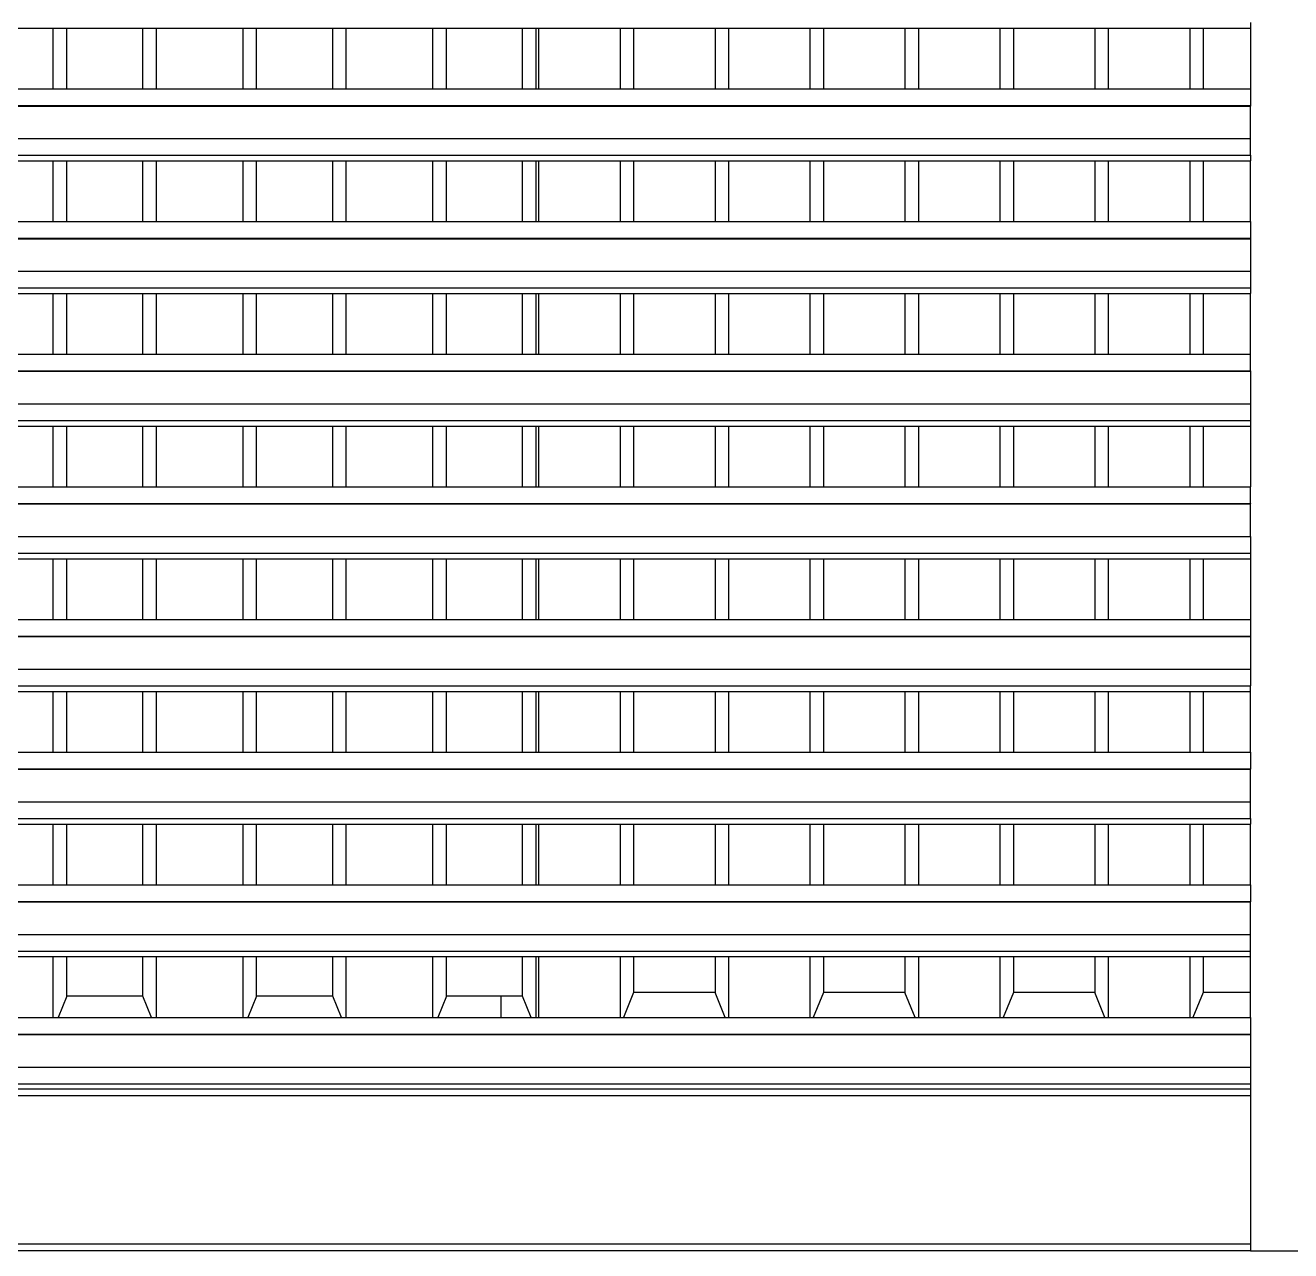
# Model space of a CAD drawing. Extents: x -92 to 92, y -11 to 21.
# Drawn here: x -60.341 to -58.459, y 14.388 to 16.211 of the extents above; entities that cross this region are included whole.
import ezdxf

# ---------------------------------------------------------------- set-up
doc = ezdxf.new("R2010")
doc.units = 0
doc.layers.get('0').update_dxf_attribs({"linetype": 'CONTINUOUS'})

msp = doc.modelspace()

# ---------------------------------------------------------------- linework, layer by layer
for p, q in [((-60.4284, 16.2066), (-60.2995, 16.2066)), ((-60.2995, 16.1162), (-60.2995, 16.2066)), ((-60.2995, 16.2066), (-60.2794, 16.2066)), ((-60.2794, 16.1162), (-60.2794, 16.2066)), ((-60.2794, 16.2066), (-60.1661, 16.2066)), ((-60.1661, 16.1162), (-60.1661, 16.2066)), ((-60.1661, 16.2066), (-60.146, 16.2066)), ((-60.146, 16.1162), (-60.146, 16.2066)), ((-60.146, 16.2066), (-60.0171, 16.2066)), ((-60.0171, 16.1162), (-60.0171, 16.2066)), ((-60.0171, 16.2066), (-59.9969, 16.2066)), ((-59.9969, 16.1162), (-59.9969, 16.2066)), ((-59.9969, 16.2066), (-59.8837, 16.2066)), ((-59.8837, 16.1162), (-59.8837, 16.2066)), ((-59.8837, 16.2066), (-59.8635, 16.2066)), ((-59.8635, 16.1162), (-59.8635, 16.2066)), ((-59.8635, 16.2066), (-59.7347, 16.2066)), ((-59.7347, 16.1162), (-59.7347, 16.2066)), ((-59.7347, 16.2066), (-59.7145, 16.2066)), ((-59.7145, 16.1162), (-59.7145, 16.2066)), ((-59.7145, 16.2066), (-59.6013, 16.2066)), ((-59.6013, 16.1162), (-59.6013, 16.2066)), ((-59.6013, 16.2066), (-59.5811, 16.2066)), ((-59.5811, 16.1162), (-59.5811, 16.2066)), ((-59.5811, 16.2066), (-59.5772, 16.2066)), ((-59.5772, 16.1162), (-59.5772, 16.2066)), ((-59.5772, 16.2066), (-59.4562, 16.2066)), ((-59.4562, 16.2066), (-59.4562, 16.1162)), ((-59.4562, 16.2066), (-59.436, 16.2066)), ((-59.436, 16.2066), (-59.436, 16.1162)), ((-59.436, 16.2066), (-59.315, 16.2066)), ((-59.315, 16.2066), (-59.315, 16.1162)), ((-59.315, 16.2066), (-59.2948, 16.2066)), ((-59.2948, 16.2066), (-59.2948, 16.1162)), ((-59.2948, 16.2066), (-59.1738, 16.2066)), ((-59.1738, 16.2066), (-59.1738, 16.1162)), ((-59.1738, 16.2066), (-59.1536, 16.2066)), ((-59.1536, 16.2066), (-59.1536, 16.1162)), ((-59.1536, 16.2066), (-59.0326, 16.2066)), ((-59.0326, 16.2066), (-59.0326, 16.1162)), ((-59.0326, 16.2066), (-59.0124, 16.2066)), ((-59.0124, 16.2066), (-59.0124, 16.1162)), ((-59.0124, 16.2066), (-58.8914, 16.2066)), ((-58.8914, 16.2066), (-58.8914, 16.1162)), ((-58.8914, 16.2066), (-58.8712, 16.2066)), ((-58.8712, 16.2066), (-58.8712, 16.1162)), ((-58.8712, 16.2066), (-58.7502, 16.2066)), ((-58.7502, 16.2066), (-58.7502, 16.1162)), ((-58.7502, 16.2066), (-58.73, 16.2066)), ((-58.73, 16.2066), (-58.73, 16.1162)), ((-58.73, 16.2066), (-58.6089, 16.2066)), ((-58.6089, 16.2066), (-58.6089, 16.1162)), ((-58.6089, 16.2066), (-58.5888, 16.2066)), ((-58.5888, 16.2066), (-58.5888, 16.1162)), ((-58.5888, 16.2066), (-58.5187, 16.2066)), ((-58.5187, 16.2148), (-58.5187, 16.2066)), ((-58.5187, 16.2066), (-58.5187, 16.1162)), ((-60.4284, 16.1162), (-60.2995, 16.1162)), ((-60.2995, 16.1162), (-60.2794, 16.1162)), ((-60.2794, 16.1162), (-60.1661, 16.1162)), ((-60.1661, 16.1162), (-60.146, 16.1162)), ((-60.146, 16.1162), (-60.0171, 16.1162)), ((-60.0171, 16.1162), (-59.9969, 16.1162)), ((-59.9969, 16.1162), (-59.8837, 16.1162)), ((-59.8837, 16.1162), (-59.8635, 16.1162)), ((-59.8635, 16.1162), (-59.7347, 16.1162)), ((-59.7347, 16.1162), (-59.7145, 16.1162)), ((-59.7145, 16.1162), (-59.6013, 16.1162)), ((-59.6013, 16.1162), (-59.5811, 16.1162)), ((-59.5811, 16.1162), (-59.5772, 16.1162)), ((-59.5772, 16.1162), (-59.4562, 16.1162)), ((-59.4562, 16.1162), (-59.436, 16.1162)), ((-59.436, 16.1162), (-59.315, 16.1162)), ((-59.315, 16.1162), (-59.2948, 16.1162)), ((-59.2948, 16.1162), (-59.1738, 16.1162)), ((-59.1738, 16.1162), (-59.1536, 16.1162)), ((-59.1536, 16.1162), (-59.0326, 16.1162)), ((-59.0326, 16.1162), (-59.0124, 16.1162)), ((-59.0124, 16.1162), (-58.8914, 16.1162)), ((-58.8914, 16.1162), (-58.8712, 16.1162)), ((-58.8712, 16.1162), (-58.7502, 16.1162)), ((-58.7502, 16.1162), (-58.73, 16.1162)), ((-58.73, 16.1162), (-58.6089, 16.1162)), ((-58.6089, 16.1162), (-58.5888, 16.1162)), ((-58.5888, 16.1162), (-58.5187, 16.1162)), ((-58.5187, 16.1162), (-58.5187, 16.0915)), ((-62.0587, 16.0915), (-58.5187, 16.0915)), ((-62.0587, 16.0907), (-58.5187, 16.0907)), ((-58.5187, 16.0915), (-58.5187, 16.0907)), ((-58.5187, 16.0422), (-58.5187, 16.0907)), ((-62.0587, 16.0422), (-58.5187, 16.0422)), ((-58.5187, 16.0176), (-58.5187, 16.0422)), ((-62.0587, 16.0176), (-58.5187, 16.0176)), ((-60.4284, 16.0093), (-60.2995, 16.0093)), ((-60.2995, 15.9189), (-60.2995, 16.0093)), ((-60.2995, 16.0093), (-60.2794, 16.0093)), ((-60.2794, 15.9189), (-60.2794, 16.0093)), ((-60.2794, 16.0093), (-60.1661, 16.0093)), ((-60.1661, 15.9189), (-60.1661, 16.0093)), ((-60.1661, 16.0093), (-60.146, 16.0093)), ((-60.146, 15.9189), (-60.146, 16.0093)), ((-60.146, 16.0093), (-60.0171, 16.0093)), ((-60.0171, 15.9189), (-60.0171, 16.0093)), ((-60.0171, 16.0093), (-59.9969, 16.0093)), ((-59.9969, 15.9189), (-59.9969, 16.0093)), ((-59.9969, 16.0093), (-59.8837, 16.0093)), ((-59.8837, 15.9189), (-59.8837, 16.0093)), ((-59.8837, 16.0093), (-59.8635, 16.0093)), ((-59.8635, 15.9189), (-59.8635, 16.0093)), ((-59.8635, 16.0093), (-59.7347, 16.0093)), ((-59.7347, 15.9189), (-59.7347, 16.0093)), ((-59.7347, 16.0093), (-59.7145, 16.0093)), ((-59.7145, 15.9189), (-59.7145, 16.0093)), ((-59.7145, 16.0093), (-59.6013, 16.0093)), ((-59.6013, 15.9189), (-59.6013, 16.0093)), ((-59.6013, 16.0093), (-59.5811, 16.0093)), ((-59.5811, 15.9189), (-59.5811, 16.0093)), ((-59.5811, 16.0093), (-59.5772, 16.0093)), ((-59.5772, 15.9189), (-59.5772, 16.0093)), ((-59.5772, 16.0093), (-59.4562, 16.0093)), ((-59.4562, 16.0093), (-59.4562, 15.9189)), ((-59.4562, 16.0093), (-59.436, 16.0093)), ((-59.436, 16.0093), (-59.436, 15.9189)), ((-59.436, 16.0093), (-59.315, 16.0093)), ((-59.315, 16.0093), (-59.315, 15.9189)), ((-59.315, 16.0093), (-59.2948, 16.0093)), ((-59.2948, 16.0093), (-59.2948, 15.9189)), ((-59.2948, 16.0093), (-59.1738, 16.0093)), ((-59.1738, 16.0093), (-59.1738, 15.9189)), ((-59.1738, 16.0093), (-59.1536, 16.0093)), ((-59.1536, 16.0093), (-59.1536, 15.9189)), ((-59.1536, 16.0093), (-59.0326, 16.0093)), ((-59.0326, 16.0093), (-59.0326, 15.9189)), ((-59.0326, 16.0093), (-59.0124, 16.0093)), ((-59.0124, 16.0093), (-59.0124, 15.9189)), ((-59.0124, 16.0093), (-58.8914, 16.0093)), ((-58.8914, 16.0093), (-58.8914, 15.9189)), ((-58.8914, 16.0093), (-58.8712, 16.0093)), ((-58.8712, 16.0093), (-58.8712, 15.9189)), ((-58.8712, 16.0093), (-58.7502, 16.0093)), ((-58.7502, 16.0093), (-58.7502, 15.9189)), ((-58.7502, 16.0093), (-58.73, 16.0093)), ((-58.73, 16.0093), (-58.73, 15.9189)), ((-58.73, 16.0093), (-58.6089, 16.0093)), ((-58.6089, 16.0093), (-58.6089, 15.9189)), ((-58.6089, 16.0093), (-58.5888, 16.0093)), ((-58.5888, 16.0093), (-58.5888, 15.9189)), ((-58.5888, 16.0093), (-58.5187, 16.0093)), ((-58.5187, 16.0176), (-58.5187, 16.0093)), ((-58.5187, 15.9189), (-58.5187, 16.0093)), ((-60.4284, 15.9189), (-60.2995, 15.9189)), ((-60.2995, 15.9189), (-60.2794, 15.9189)), ((-60.2794, 15.9189), (-60.1661, 15.9189)), ((-60.1661, 15.9189), (-60.146, 15.9189)), ((-60.146, 15.9189), (-60.0171, 15.9189)), ((-60.0171, 15.9189), (-59.9969, 15.9189)), ((-59.9969, 15.9189), (-59.8837, 15.9189)), ((-59.8837, 15.9189), (-59.8635, 15.9189)), ((-59.8635, 15.9189), (-59.7347, 15.9189)), ((-59.7347, 15.9189), (-59.7145, 15.9189)), ((-59.7145, 15.9189), (-59.6013, 15.9189)), ((-59.6013, 15.9189), (-59.5811, 15.9189)), ((-59.5811, 15.9189), (-59.5772, 15.9189)), ((-59.5772, 15.9189), (-59.4562, 15.9189)), ((-59.4562, 15.9189), (-59.436, 15.9189)), ((-59.436, 15.9189), (-59.315, 15.9189)), ((-59.315, 15.9189), (-59.2948, 15.9189)), ((-59.2948, 15.9189), (-59.1738, 15.9189)), ((-59.1738, 15.9189), (-59.1536, 15.9189)), ((-59.1536, 15.9189), (-59.0326, 15.9189)), ((-59.0326, 15.9189), (-59.0124, 15.9189)), ((-59.0124, 15.9189), (-58.8914, 15.9189)), ((-58.8914, 15.9189), (-58.8712, 15.9189)), ((-58.8712, 15.9189), (-58.7502, 15.9189)), ((-58.7502, 15.9189), (-58.73, 15.9189)), ((-58.73, 15.9189), (-58.6089, 15.9189)), ((-58.6089, 15.9189), (-58.5888, 15.9189)), ((-58.5888, 15.9189), (-58.5187, 15.9189)), ((-58.5187, 15.9189), (-58.5187, 15.8943)), ((-62.0587, 15.8943), (-58.5187, 15.8943)), ((-62.0587, 15.8934), (-58.5187, 15.8934)), ((-58.5187, 15.8943), (-58.5187, 15.8934)), ((-58.5187, 15.8934), (-58.5187, 15.8449)), ((-62.0587, 15.8449), (-58.5187, 15.8449)), ((-58.5187, 15.8449), (-58.5187, 15.8203)), ((-62.0587, 15.8203), (-58.5187, 15.8203)), ((-60.4284, 15.8121), (-60.2995, 15.8121)), ((-60.2995, 15.7216), (-60.2995, 15.8121)), ((-60.2995, 15.8121), (-60.2794, 15.8121)), ((-60.2794, 15.7216), (-60.2794, 15.8121)), ((-60.2794, 15.8121), (-60.1661, 15.8121)), ((-60.1661, 15.7216), (-60.1661, 15.8121)), ((-60.1661, 15.8121), (-60.146, 15.8121)), ((-60.146, 15.7216), (-60.146, 15.8121)), ((-60.146, 15.8121), (-60.0171, 15.8121)), ((-60.0171, 15.7216), (-60.0171, 15.8121)), ((-60.0171, 15.8121), (-59.9969, 15.8121)), ((-59.9969, 15.7216), (-59.9969, 15.8121)), ((-59.9969, 15.8121), (-59.8837, 15.8121)), ((-59.8837, 15.7216), (-59.8837, 15.8121)), ((-59.8837, 15.8121), (-59.8635, 15.8121)), ((-59.8635, 15.7216), (-59.8635, 15.8121)), ((-59.8635, 15.8121), (-59.7347, 15.8121)), ((-59.7347, 15.7216), (-59.7347, 15.8121)), ((-59.7347, 15.8121), (-59.7145, 15.8121)), ((-59.7145, 15.7216), (-59.7145, 15.8121)), ((-59.7145, 15.8121), (-59.6013, 15.8121)), ((-59.6013, 15.7216), (-59.6013, 15.8121)), ((-59.6013, 15.8121), (-59.5811, 15.8121)), ((-59.5811, 15.7216), (-59.5811, 15.8121)), ((-59.5811, 15.8121), (-59.5772, 15.8121)), ((-59.5772, 15.7216), (-59.5772, 15.8121)), ((-59.5772, 15.8121), (-59.4562, 15.8121)), ((-59.4562, 15.8121), (-59.4562, 15.7216)), ((-59.4562, 15.8121), (-59.436, 15.8121)), ((-59.436, 15.8121), (-59.436, 15.7216)), ((-59.436, 15.8121), (-59.315, 15.8121)), ((-59.315, 15.8121), (-59.315, 15.7216)), ((-59.315, 15.8121), (-59.2948, 15.8121)), ((-59.2948, 15.8121), (-59.2948, 15.7216)), ((-59.2948, 15.8121), (-59.1738, 15.8121)), ((-59.1738, 15.8121), (-59.1738, 15.7216)), ((-59.1738, 15.8121), (-59.1536, 15.8121)), ((-59.1536, 15.8121), (-59.1536, 15.7216)), ((-59.1536, 15.8121), (-59.0326, 15.8121)), ((-59.0326, 15.8121), (-59.0326, 15.7216)), ((-59.0326, 15.8121), (-59.0124, 15.8121)), ((-59.0124, 15.8121), (-59.0124, 15.7216)), ((-59.0124, 15.8121), (-58.8914, 15.8121)), ((-58.8914, 15.8121), (-58.8914, 15.7216)), ((-58.8914, 15.8121), (-58.8712, 15.8121)), ((-58.8712, 15.8121), (-58.8712, 15.7216)), ((-58.8712, 15.8121), (-58.7502, 15.8121)), ((-58.7502, 15.8121), (-58.7502, 15.7216)), ((-58.7502, 15.8121), (-58.73, 15.8121)), ((-58.73, 15.8121), (-58.73, 15.7216)), ((-58.73, 15.8121), (-58.6089, 15.8121)), ((-58.6089, 15.8121), (-58.6089, 15.7216)), ((-58.6089, 15.8121), (-58.5888, 15.8121)), ((-58.5888, 15.8121), (-58.5888, 15.7216)), ((-58.5888, 15.8121), (-58.5187, 15.8121)), ((-58.5187, 15.8203), (-58.5187, 15.8121)), ((-58.5187, 15.7216), (-58.5187, 15.8121)), ((-60.4284, 15.7216), (-60.2995, 15.7216)), ((-60.2995, 15.7216), (-60.2794, 15.7216)), ((-60.2794, 15.7216), (-60.1661, 15.7216)), ((-60.1661, 15.7216), (-60.146, 15.7216)), ((-60.146, 15.7216), (-60.0171, 15.7216)), ((-60.0171, 15.7216), (-59.9969, 15.7216)), ((-59.9969, 15.7216), (-59.8837, 15.7216)), ((-59.8837, 15.7216), (-59.8635, 15.7216)), ((-59.8635, 15.7216), (-59.7347, 15.7216)), ((-59.7347, 15.7216), (-59.7145, 15.7216)), ((-59.7145, 15.7216), (-59.6013, 15.7216)), ((-59.6013, 15.7216), (-59.5811, 15.7216)), ((-59.5811, 15.7216), (-59.5772, 15.7216)), ((-59.5772, 15.7216), (-59.4562, 15.7216)), ((-59.4562, 15.7216), (-59.436, 15.7216)), ((-59.436, 15.7216), (-59.315, 15.7216)), ((-59.315, 15.7216), (-59.2948, 15.7216)), ((-59.2948, 15.7216), (-59.1738, 15.7216)), ((-59.1738, 15.7216), (-59.1536, 15.7216)), ((-59.1536, 15.7216), (-59.0326, 15.7216)), ((-59.0326, 15.7216), (-59.0124, 15.7216)), ((-59.0124, 15.7216), (-58.8914, 15.7216)), ((-58.8914, 15.7216), (-58.8712, 15.7216)), ((-58.8712, 15.7216), (-58.7502, 15.7216)), ((-58.7502, 15.7216), (-58.73, 15.7216)), ((-58.73, 15.7216), (-58.6089, 15.7216)), ((-58.6089, 15.7216), (-58.5888, 15.7216)), ((-58.5888, 15.7216), (-58.5187, 15.7216)), ((-58.5187, 15.697), (-58.5187, 15.7216)), ((-62.0587, 15.697), (-58.5187, 15.697)), ((-62.0587, 15.6962), (-58.5187, 15.6962)), ((-58.5187, 15.697), (-58.5187, 15.6962)), ((-58.5187, 15.6962), (-58.5187, 15.6477)), ((-62.0587, 15.6477), (-58.5187, 15.6477)), ((-58.5187, 15.6477), (-58.5187, 15.623)), ((-62.0587, 15.623), (-58.5187, 15.623)), ((-58.5187, 15.623), (-58.5187, 15.6148)), ((-60.4284, 15.6148), (-60.2995, 15.6148)), ((-60.2995, 15.5244), (-60.2995, 15.6148)), ((-60.2995, 15.6148), (-60.2794, 15.6148)), ((-60.2794, 15.5244), (-60.2794, 15.6148)), ((-60.2794, 15.6148), (-60.1661, 15.6148)), ((-60.1661, 15.5244), (-60.1661, 15.6148)), ((-60.1661, 15.6148), (-60.146, 15.6148)), ((-60.146, 15.5244), (-60.146, 15.6148)), ((-60.146, 15.6148), (-60.0171, 15.6148)), ((-60.0171, 15.5244), (-60.0171, 15.6148)), ((-60.0171, 15.6148), (-59.9969, 15.6148)), ((-59.9969, 15.5244), (-59.9969, 15.6148)), ((-59.9969, 15.6148), (-59.8837, 15.6148)), ((-59.8837, 15.5244), (-59.8837, 15.6148)), ((-59.8837, 15.6148), (-59.8635, 15.6148)), ((-59.8635, 15.5244), (-59.8635, 15.6148)), ((-59.8635, 15.6148), (-59.7347, 15.6148)), ((-59.7347, 15.5244), (-59.7347, 15.6148)), ((-59.7347, 15.6148), (-59.7145, 15.6148)), ((-59.7145, 15.5244), (-59.7145, 15.6148)), ((-59.7145, 15.6148), (-59.6013, 15.6148)), ((-59.6013, 15.5244), (-59.6013, 15.6148)), ((-59.6013, 15.6148), (-59.5811, 15.6148)), ((-59.5811, 15.5244), (-59.5811, 15.6148)), ((-59.5811, 15.6148), (-59.5772, 15.6148)), ((-59.5772, 15.5244), (-59.5772, 15.6148)), ((-59.5772, 15.6148), (-59.4562, 15.6148)), ((-59.4562, 15.6148), (-59.4562, 15.5244)), ((-59.4562, 15.6148), (-59.436, 15.6148)), ((-59.436, 15.6148), (-59.436, 15.5244)), ((-59.436, 15.6148), (-59.315, 15.6148)), ((-59.315, 15.6148), (-59.315, 15.5244)), ((-59.315, 15.6148), (-59.2948, 15.6148)), ((-59.2948, 15.6148), (-59.2948, 15.5244)), ((-59.2948, 15.6148), (-59.1738, 15.6148)), ((-59.1738, 15.6148), (-59.1738, 15.5244)), ((-59.1738, 15.6148), (-59.1536, 15.6148)), ((-59.1536, 15.6148), (-59.1536, 15.5244)), ((-59.1536, 15.6148), (-59.0326, 15.6148)), ((-59.0326, 15.6148), (-59.0326, 15.5244)), ((-59.0326, 15.6148), (-59.0124, 15.6148)), ((-59.0124, 15.6148), (-59.0124, 15.5244)), ((-59.0124, 15.6148), (-58.8914, 15.6148)), ((-58.8914, 15.6148), (-58.8914, 15.5244)), ((-58.8914, 15.6148), (-58.8712, 15.6148)), ((-58.8712, 15.6148), (-58.8712, 15.5244)), ((-58.8712, 15.6148), (-58.7502, 15.6148)), ((-58.7502, 15.6148), (-58.7502, 15.5244)), ((-58.7502, 15.6148), (-58.73, 15.6148)), ((-58.73, 15.6148), (-58.73, 15.5244)), ((-58.73, 15.6148), (-58.6089, 15.6148)), ((-58.6089, 15.6148), (-58.6089, 15.5244)), ((-58.6089, 15.6148), (-58.5888, 15.6148)), ((-58.5888, 15.6148), (-58.5888, 15.5244)), ((-58.5888, 15.6148), (-58.5187, 15.6148)), ((-58.5187, 15.6148), (-58.5187, 15.5244)), ((-60.4284, 15.5244), (-60.2995, 15.5244)), ((-60.2995, 15.5244), (-60.2794, 15.5244)), ((-60.2794, 15.5244), (-60.1661, 15.5244)), ((-60.1661, 15.5244), (-60.146, 15.5244)), ((-60.146, 15.5244), (-60.0171, 15.5244)), ((-60.0171, 15.5244), (-59.9969, 15.5244)), ((-59.9969, 15.5244), (-59.8837, 15.5244)), ((-59.8837, 15.5244), (-59.8635, 15.5244)), ((-59.8635, 15.5244), (-59.7347, 15.5244)), ((-59.7347, 15.5244), (-59.7145, 15.5244)), ((-59.7145, 15.5244), (-59.6013, 15.5244)), ((-59.6013, 15.5244), (-59.5811, 15.5244)), ((-59.5811, 15.5244), (-59.5772, 15.5244)), ((-59.5772, 15.5244), (-59.4562, 15.5244)), ((-59.4562, 15.5244), (-59.436, 15.5244)), ((-59.436, 15.5244), (-59.315, 15.5244)), ((-59.315, 15.5244), (-59.2948, 15.5244)), ((-59.2948, 15.5244), (-59.1738, 15.5244)), ((-59.1738, 15.5244), (-59.1536, 15.5244)), ((-59.1536, 15.5244), (-59.0326, 15.5244)), ((-59.0326, 15.5244), (-59.0124, 15.5244)), ((-59.0124, 15.5244), (-58.8914, 15.5244)), ((-58.8914, 15.5244), (-58.8712, 15.5244)), ((-58.8712, 15.5244), (-58.7502, 15.5244)), ((-58.7502, 15.5244), (-58.73, 15.5244)), ((-58.73, 15.5244), (-58.6089, 15.5244)), ((-58.6089, 15.5244), (-58.5888, 15.5244)), ((-58.5888, 15.5244), (-58.5187, 15.5244)), ((-58.5187, 15.4997), (-58.5187, 15.5244)), ((-62.0587, 15.4997), (-58.5187, 15.4997)), ((-62.0587, 15.4989), (-58.5187, 15.4989)), ((-58.5187, 15.4997), (-58.5187, 15.4989)), ((-58.5187, 15.4504), (-58.5187, 15.4989)), ((-62.0587, 15.4504), (-58.5187, 15.4504)), ((-58.5187, 15.4504), (-58.5187, 15.4257)), ((-62.0587, 15.4257), (-58.5187, 15.4257)), ((-60.4284, 15.4175), (-60.2995, 15.4175)), ((-60.2995, 15.3271), (-60.2995, 15.4175)), ((-60.2995, 15.4175), (-60.2794, 15.4175)), ((-60.2794, 15.3271), (-60.2794, 15.4175)), ((-60.2794, 15.4175), (-60.1661, 15.4175)), ((-60.1661, 15.3271), (-60.1661, 15.4175)), ((-60.1661, 15.4175), (-60.146, 15.4175)), ((-60.146, 15.3271), (-60.146, 15.4175)), ((-60.146, 15.4175), (-60.0171, 15.4175)), ((-60.0171, 15.3271), (-60.0171, 15.4175)), ((-60.0171, 15.4175), (-59.9969, 15.4175)), ((-59.9969, 15.3271), (-59.9969, 15.4175)), ((-59.9969, 15.4175), (-59.8837, 15.4175)), ((-59.8837, 15.3271), (-59.8837, 15.4175)), ((-59.8837, 15.4175), (-59.8635, 15.4175)), ((-59.8635, 15.3271), (-59.8635, 15.4175)), ((-59.8635, 15.4175), (-59.7347, 15.4175)), ((-59.7347, 15.3271), (-59.7347, 15.4175)), ((-59.7347, 15.4175), (-59.7145, 15.4175)), ((-59.7145, 15.3271), (-59.7145, 15.4175)), ((-59.7145, 15.4175), (-59.6013, 15.4175)), ((-59.6013, 15.3271), (-59.6013, 15.4175)), ((-59.6013, 15.4175), (-59.5811, 15.4175)), ((-59.5811, 15.3271), (-59.5811, 15.4175)), ((-59.5811, 15.4175), (-59.5772, 15.4175)), ((-59.5772, 15.3271), (-59.5772, 15.4175)), ((-59.5772, 15.4175), (-59.4562, 15.4175)), ((-59.4562, 15.4175), (-59.4562, 15.3271)), ((-59.4562, 15.4175), (-59.436, 15.4175)), ((-59.436, 15.4175), (-59.436, 15.3271)), ((-59.436, 15.4175), (-59.315, 15.4175)), ((-59.315, 15.4175), (-59.315, 15.3271)), ((-59.315, 15.4175), (-59.2948, 15.4175)), ((-59.2948, 15.4175), (-59.2948, 15.3271)), ((-59.2948, 15.4175), (-59.1738, 15.4175)), ((-59.1738, 15.4175), (-59.1738, 15.3271)), ((-59.1738, 15.4175), (-59.1536, 15.4175)), ((-59.1536, 15.4175), (-59.1536, 15.3271)), ((-59.1536, 15.4175), (-59.0326, 15.4175)), ((-59.0326, 15.4175), (-59.0326, 15.3271)), ((-59.0326, 15.4175), (-59.0124, 15.4175)), ((-59.0124, 15.4175), (-59.0124, 15.3271)), ((-59.0124, 15.4175), (-58.8914, 15.4175)), ((-58.8914, 15.4175), (-58.8914, 15.3271)), ((-58.8914, 15.4175), (-58.8712, 15.4175)), ((-58.8712, 15.4175), (-58.8712, 15.3271)), ((-58.8712, 15.4175), (-58.7502, 15.4175)), ((-58.7502, 15.4175), (-58.7502, 15.3271)), ((-58.7502, 15.4175), (-58.73, 15.4175)), ((-58.73, 15.4175), (-58.73, 15.3271)), ((-58.73, 15.4175), (-58.6089, 15.4175)), ((-58.6089, 15.4175), (-58.6089, 15.3271)), ((-58.6089, 15.4175), (-58.5888, 15.4175)), ((-58.5888, 15.4175), (-58.5888, 15.3271)), ((-58.5888, 15.4175), (-58.5187, 15.4175)), ((-58.5187, 15.4257), (-58.5187, 15.4175)), ((-58.5187, 15.4175), (-58.5187, 15.3271)), ((-60.4284, 15.3271), (-60.2995, 15.3271)), ((-60.2995, 15.3271), (-60.2794, 15.3271)), ((-60.2794, 15.3271), (-60.1661, 15.3271)), ((-60.1661, 15.3271), (-60.146, 15.3271)), ((-60.146, 15.3271), (-60.0171, 15.3271)), ((-60.0171, 15.3271), (-59.9969, 15.3271)), ((-59.9969, 15.3271), (-59.8837, 15.3271)), ((-59.8837, 15.3271), (-59.8635, 15.3271)), ((-59.8635, 15.3271), (-59.7347, 15.3271)), ((-59.7347, 15.3271), (-59.7145, 15.3271)), ((-59.7145, 15.3271), (-59.6013, 15.3271)), ((-59.6013, 15.3271), (-59.5811, 15.3271)), ((-59.5811, 15.3271), (-59.5772, 15.3271)), ((-59.5772, 15.3271), (-59.4562, 15.3271)), ((-59.4562, 15.3271), (-59.436, 15.3271)), ((-59.436, 15.3271), (-59.315, 15.3271)), ((-59.315, 15.3271), (-59.2948, 15.3271)), ((-59.2948, 15.3271), (-59.1738, 15.3271)), ((-59.1738, 15.3271), (-59.1536, 15.3271)), ((-59.1536, 15.3271), (-59.0326, 15.3271)), ((-59.0326, 15.3271), (-59.0124, 15.3271)), ((-59.0124, 15.3271), (-58.8914, 15.3271)), ((-58.8914, 15.3271), (-58.8712, 15.3271)), ((-58.8712, 15.3271), (-58.7502, 15.3271)), ((-58.7502, 15.3271), (-58.73, 15.3271)), ((-58.73, 15.3271), (-58.6089, 15.3271)), ((-58.6089, 15.3271), (-58.5888, 15.3271)), ((-58.5888, 15.3271), (-58.5187, 15.3271)), ((-58.5187, 15.3271), (-58.5187, 15.3024)), ((-62.0587, 15.3024), (-58.5187, 15.3024)), ((-62.0587, 15.3016), (-58.5187, 15.3016)), ((-58.5187, 15.3024), (-58.5187, 15.3016)), ((-58.5187, 15.3016), (-58.5187, 15.2531)), ((-62.0587, 15.2531), (-58.5187, 15.2531)), ((-58.5187, 15.2531), (-58.5187, 15.2284)), ((-62.0587, 15.2284), (-58.5187, 15.2284)), ((-58.5187, 15.2202), (-58.5187, 15.2284)), ((-60.4284, 15.2202), (-60.2995, 15.2202)), ((-60.2995, 15.1298), (-60.2995, 15.2202)), ((-60.2995, 15.2202), (-60.2794, 15.2202)), ((-60.2794, 15.1298), (-60.2794, 15.2202)), ((-60.2794, 15.2202), (-60.1661, 15.2202)), ((-60.1661, 15.1298), (-60.1661, 15.2202)), ((-60.1661, 15.2202), (-60.146, 15.2202)), ((-60.146, 15.1298), (-60.146, 15.2202)), ((-60.146, 15.2202), (-60.0171, 15.2202)), ((-60.0171, 15.1298), (-60.0171, 15.2202)), ((-60.0171, 15.2202), (-59.9969, 15.2202)), ((-59.9969, 15.1298), (-59.9969, 15.2202)), ((-59.9969, 15.2202), (-59.8837, 15.2202)), ((-59.8837, 15.1298), (-59.8837, 15.2202)), ((-59.8837, 15.2202), (-59.8635, 15.2202)), ((-59.8635, 15.1298), (-59.8635, 15.2202)), ((-59.8635, 15.2202), (-59.7347, 15.2202)), ((-59.7347, 15.1298), (-59.7347, 15.2202)), ((-59.7347, 15.2202), (-59.7145, 15.2202)), ((-59.7145, 15.1298), (-59.7145, 15.2202)), ((-59.7145, 15.2202), (-59.6013, 15.2202)), ((-59.6013, 15.1298), (-59.6013, 15.2202)), ((-59.6013, 15.2202), (-59.5811, 15.2202)), ((-59.5811, 15.1298), (-59.5811, 15.2202)), ((-59.5811, 15.2202), (-59.5772, 15.2202)), ((-59.5772, 15.1298), (-59.5772, 15.2202)), ((-59.5772, 15.2202), (-59.4562, 15.2202)), ((-59.4562, 15.2202), (-59.4562, 15.1298)), ((-59.4562, 15.2202), (-59.436, 15.2202)), ((-59.436, 15.2202), (-59.436, 15.1298)), ((-59.436, 15.2202), (-59.315, 15.2202)), ((-59.315, 15.2202), (-59.315, 15.1298)), ((-59.315, 15.2202), (-59.2948, 15.2202)), ((-59.2948, 15.2202), (-59.2948, 15.1298)), ((-59.2948, 15.2202), (-59.1738, 15.2202)), ((-59.1738, 15.2202), (-59.1738, 15.1298)), ((-59.1738, 15.2202), (-59.1536, 15.2202)), ((-59.1536, 15.2202), (-59.1536, 15.1298)), ((-59.1536, 15.2202), (-59.0326, 15.2202)), ((-59.0326, 15.2202), (-59.0326, 15.1298)), ((-59.0326, 15.2202), (-59.0124, 15.2202)), ((-59.0124, 15.2202), (-59.0124, 15.1298)), ((-59.0124, 15.2202), (-58.8914, 15.2202)), ((-58.8914, 15.2202), (-58.8914, 15.1298)), ((-58.8914, 15.2202), (-58.8712, 15.2202)), ((-58.8712, 15.2202), (-58.8712, 15.1298)), ((-58.8712, 15.2202), (-58.7502, 15.2202)), ((-58.7502, 15.2202), (-58.7502, 15.1298)), ((-58.7502, 15.2202), (-58.73, 15.2202)), ((-58.73, 15.2202), (-58.73, 15.1298)), ((-58.73, 15.2202), (-58.6089, 15.2202)), ((-58.6089, 15.2202), (-58.6089, 15.1298)), ((-58.6089, 15.2202), (-58.5888, 15.2202)), ((-58.5888, 15.2202), (-58.5888, 15.1298)), ((-58.5888, 15.2202), (-58.5187, 15.2202)), ((-58.5187, 15.1298), (-58.5187, 15.2202)), ((-60.4284, 15.1298), (-60.2995, 15.1298)), ((-60.2995, 15.1298), (-60.2794, 15.1298)), ((-60.2794, 15.1298), (-60.1661, 15.1298)), ((-60.1661, 15.1298), (-60.146, 15.1298)), ((-60.146, 15.1298), (-60.0171, 15.1298)), ((-60.0171, 15.1298), (-59.9969, 15.1298)), ((-59.9969, 15.1298), (-59.8837, 15.1298)), ((-59.8837, 15.1298), (-59.8635, 15.1298)), ((-59.8635, 15.1298), (-59.7347, 15.1298)), ((-59.7347, 15.1298), (-59.7145, 15.1298)), ((-59.7145, 15.1298), (-59.6013, 15.1298)), ((-59.6013, 15.1298), (-59.5811, 15.1298)), ((-59.5811, 15.1298), (-59.5772, 15.1298)), ((-59.5772, 15.1298), (-59.4562, 15.1298)), ((-59.4562, 15.1298), (-59.436, 15.1298)), ((-59.436, 15.1298), (-59.315, 15.1298)), ((-59.315, 15.1298), (-59.2948, 15.1298)), ((-59.2948, 15.1298), (-59.1738, 15.1298)), ((-59.1738, 15.1298), (-59.1536, 15.1298)), ((-59.1536, 15.1298), (-59.0326, 15.1298)), ((-59.0326, 15.1298), (-59.0124, 15.1298)), ((-59.0124, 15.1298), (-58.8914, 15.1298)), ((-58.8914, 15.1298), (-58.8712, 15.1298)), ((-58.8712, 15.1298), (-58.7502, 15.1298)), ((-58.7502, 15.1298), (-58.73, 15.1298)), ((-58.73, 15.1298), (-58.6089, 15.1298)), ((-58.6089, 15.1298), (-58.5888, 15.1298)), ((-58.5888, 15.1298), (-58.5187, 15.1298)), ((-58.5187, 15.1298), (-58.5187, 15.1051)), ((-62.0587, 15.1051), (-58.5187, 15.1051)), ((-62.0587, 15.1043), (-58.5187, 15.1043)), ((-58.5187, 15.1051), (-58.5187, 15.1043)), ((-58.5187, 15.0558), (-58.5187, 15.1043)), ((-62.0587, 15.0558), (-58.5187, 15.0558)), ((-58.5187, 15.0312), (-58.5187, 15.0558)), ((-62.0587, 15.0312), (-58.5187, 15.0312)), ((-60.4284, 15.0229), (-60.2995, 15.0229)), ((-60.2995, 14.9325), (-60.2995, 15.0229)), ((-60.2995, 15.0229), (-60.2794, 15.0229)), ((-60.2794, 14.9325), (-60.2794, 15.0229)), ((-60.2794, 15.0229), (-60.1661, 15.0229)), ((-60.1661, 14.9325), (-60.1661, 15.0229)), ((-60.1661, 15.0229), (-60.146, 15.0229)), ((-60.146, 14.9325), (-60.146, 15.0229)), ((-60.146, 15.0229), (-60.0171, 15.0229)), ((-60.0171, 14.9325), (-60.0171, 15.0229)), ((-60.0171, 15.0229), (-59.9969, 15.0229)), ((-59.9969, 14.9325), (-59.9969, 15.0229)), ((-59.9969, 15.0229), (-59.8837, 15.0229)), ((-59.8837, 14.9325), (-59.8837, 15.0229)), ((-59.8837, 15.0229), (-59.8635, 15.0229)), ((-59.8635, 14.9325), (-59.8635, 15.0229)), ((-59.8635, 15.0229), (-59.7347, 15.0229)), ((-59.7347, 14.9325), (-59.7347, 15.0229)), ((-59.7347, 15.0229), (-59.7145, 15.0229)), ((-59.7145, 14.9325), (-59.7145, 15.0229)), ((-59.7145, 15.0229), (-59.6013, 15.0229)), ((-59.6013, 14.9325), (-59.6013, 15.0229)), ((-59.6013, 15.0229), (-59.5811, 15.0229)), ((-59.5811, 14.9325), (-59.5811, 15.0229)), ((-59.5811, 15.0229), (-59.5772, 15.0229)), ((-59.5772, 14.9325), (-59.5772, 15.0229)), ((-59.5772, 15.0229), (-59.4562, 15.0229)), ((-59.4562, 15.0229), (-59.4562, 14.9325)), ((-59.4562, 15.0229), (-59.436, 15.0229)), ((-59.436, 15.0229), (-59.436, 14.9325)), ((-59.436, 15.0229), (-59.315, 15.0229)), ((-59.315, 15.0229), (-59.315, 14.9325)), ((-59.315, 15.0229), (-59.2948, 15.0229)), ((-59.2948, 15.0229), (-59.2948, 14.9325)), ((-59.2948, 15.0229), (-59.1738, 15.0229)), ((-59.1738, 15.0229), (-59.1738, 14.9325)), ((-59.1738, 15.0229), (-59.1536, 15.0229)), ((-59.1536, 15.0229), (-59.1536, 14.9325)), ((-59.1536, 15.0229), (-59.0326, 15.0229)), ((-59.0326, 15.0229), (-59.0326, 14.9325)), ((-59.0326, 15.0229), (-59.0124, 15.0229)), ((-59.0124, 15.0229), (-59.0124, 14.9325)), ((-59.0124, 15.0229), (-58.8914, 15.0229)), ((-58.8914, 15.0229), (-58.8914, 14.9325)), ((-58.8914, 15.0229), (-58.8712, 15.0229)), ((-58.8712, 15.0229), (-58.8712, 14.9325)), ((-58.8712, 15.0229), (-58.7502, 15.0229)), ((-58.7502, 15.0229), (-58.7502, 14.9325)), ((-58.7502, 15.0229), (-58.73, 15.0229)), ((-58.73, 15.0229), (-58.73, 14.9325)), ((-58.73, 15.0229), (-58.6089, 15.0229)), ((-58.6089, 15.0229), (-58.6089, 14.9325)), ((-58.6089, 15.0229), (-58.5888, 15.0229)), ((-58.5888, 15.0229), (-58.5888, 14.9325)), ((-58.5888, 15.0229), (-58.5187, 15.0229)), ((-58.5187, 15.0312), (-58.5187, 15.0229)), ((-58.5187, 14.9325), (-58.5187, 15.0229)), ((-60.4284, 14.9325), (-60.2995, 14.9325)), ((-60.2995, 14.9325), (-60.2794, 14.9325)), ((-60.2794, 14.9325), (-60.1661, 14.9325)), ((-60.1661, 14.9325), (-60.146, 14.9325)), ((-60.146, 14.9325), (-60.0171, 14.9325)), ((-60.0171, 14.9325), (-59.9969, 14.9325)), ((-59.9969, 14.9325), (-59.8837, 14.9325)), ((-59.8837, 14.9325), (-59.8635, 14.9325)), ((-59.8635, 14.9325), (-59.7347, 14.9325)), ((-59.7347, 14.9325), (-59.7145, 14.9325)), ((-59.7145, 14.9325), (-59.6013, 14.9325)), ((-59.6013, 14.9325), (-59.5811, 14.9325)), ((-59.5811, 14.9325), (-59.5772, 14.9325)), ((-59.5772, 14.9325), (-59.4562, 14.9325)), ((-59.4562, 14.9325), (-59.436, 14.9325)), ((-59.436, 14.9325), (-59.315, 14.9325)), ((-59.315, 14.9325), (-59.2948, 14.9325)), ((-59.2948, 14.9325), (-59.1738, 14.9325)), ((-59.1738, 14.9325), (-59.1536, 14.9325)), ((-59.1536, 14.9325), (-59.0326, 14.9325)), ((-59.0326, 14.9325), (-59.0124, 14.9325)), ((-59.0124, 14.9325), (-58.8914, 14.9325)), ((-58.8914, 14.9325), (-58.8712, 14.9325)), ((-58.8712, 14.9325), (-58.7502, 14.9325)), ((-58.7502, 14.9325), (-58.73, 14.9325)), ((-58.73, 14.9325), (-58.6089, 14.9325)), ((-58.6089, 14.9325), (-58.5888, 14.9325)), ((-58.5888, 14.9325), (-58.5187, 14.9325)), ((-58.5187, 14.9325), (-58.5187, 14.9079)), ((-62.0587, 14.9079), (-58.5187, 14.9079)), ((-58.5187, 14.9079), (-58.5187, 14.907)), ((-62.0587, 14.907), (-58.5187, 14.907)), ((-58.5187, 14.8585), (-58.5187, 14.907)), ((-62.0587, 14.8585), (-58.5187, 14.8585)), ((-58.5187, 14.8339), (-58.5187, 14.8585)), ((-62.0587, 14.8339), (-58.5187, 14.8339)), ((-58.5187, 14.8257), (-58.5187, 14.8339)), ((-60.4284, 14.8257), (-60.2995, 14.8257)), ((-60.2995, 14.7352), (-60.2995, 14.8257)), ((-60.2995, 14.8257), (-60.2794, 14.8257)), ((-60.2794, 14.7669), (-60.2794, 14.8257)), ((-60.2794, 14.8257), (-60.1661, 14.8257)), ((-60.1661, 14.7669), (-60.1661, 14.8257)), ((-60.1661, 14.8257), (-60.146, 14.8257)), ((-60.146, 14.7352), (-60.146, 14.8257)), ((-60.146, 14.8257), (-60.0171, 14.8257)), ((-60.0171, 14.7352), (-60.0171, 14.8257)), ((-60.0171, 14.8257), (-59.9969, 14.8257)), ((-59.9969, 14.7669), (-59.9969, 14.8257)), ((-59.9969, 14.8257), (-59.8837, 14.8257)), ((-59.8837, 14.7669), (-59.8837, 14.8257)), ((-59.8837, 14.8257), (-59.8635, 14.8257)), ((-59.8635, 14.7352), (-59.8635, 14.8257)), ((-59.8635, 14.8257), (-59.7347, 14.8257)), ((-59.7347, 14.7352), (-59.7347, 14.8257)), ((-59.7347, 14.8257), (-59.7145, 14.8257)), ((-59.7145, 14.7669), (-59.7145, 14.8257)), ((-59.7145, 14.8257), (-59.6013, 14.8257)), ((-59.6013, 14.7669), (-59.6013, 14.8257)), ((-59.6013, 14.8257), (-59.5811, 14.8257)), ((-59.5811, 14.7352), (-59.5811, 14.8257)), ((-59.5811, 14.8257), (-59.5772, 14.8257)), ((-59.5772, 14.7352), (-59.5772, 14.8257)), ((-59.5772, 14.8257), (-59.4562, 14.8257)), ((-59.4562, 14.8257), (-59.4562, 14.7352)), ((-59.4562, 14.8257), (-59.436, 14.8257)), ((-59.436, 14.8257), (-59.436, 14.7725)), ((-59.436, 14.8257), (-59.315, 14.8257)), ((-59.315, 14.8257), (-59.315, 14.7725)), ((-59.315, 14.8257), (-59.2948, 14.8257)), ((-59.2948, 14.8257), (-59.2948, 14.7352)), ((-59.2948, 14.8257), (-59.1738, 14.8257)), ((-59.1738, 14.8257), (-59.1738, 14.7352)), ((-59.1738, 14.8257), (-59.1536, 14.8257)), ((-59.1536, 14.8257), (-59.1536, 14.7725)), ((-59.1536, 14.8257), (-59.0326, 14.8257)), ((-59.0326, 14.8257), (-59.0326, 14.7725)), ((-59.0326, 14.8257), (-59.0124, 14.8257)), ((-59.0124, 14.8257), (-59.0124, 14.7352)), ((-59.0124, 14.8257), (-58.8914, 14.8257)), ((-58.8914, 14.8257), (-58.8914, 14.7352)), ((-58.8914, 14.8257), (-58.8712, 14.8257)), ((-58.8712, 14.8257), (-58.8712, 14.7725)), ((-58.8712, 14.8257), (-58.7502, 14.8257)), ((-58.7502, 14.8257), (-58.7502, 14.7725)), ((-58.7502, 14.8257), (-58.73, 14.8257)), ((-58.73, 14.8257), (-58.73, 14.7352)), ((-58.73, 14.8257), (-58.6089, 14.8257)), ((-58.6089, 14.8257), (-58.6089, 14.7352)), ((-58.6089, 14.8257), (-58.5888, 14.8257)), ((-58.5888, 14.8257), (-58.5888, 14.7725)), ((-58.5888, 14.8257), (-58.5187, 14.8257)), ((-58.5187, 14.7725), (-58.5187, 14.8257)), ((-60.2794, 14.7669), (-60.2923, 14.7352)), ((-60.1661, 14.7669), (-60.2794, 14.7669)), ((-60.1532, 14.7352), (-60.1661, 14.7669)), ((-59.9969, 14.7669), (-60.0099, 14.7352)), ((-59.8837, 14.7669), (-59.9969, 14.7669)), ((-59.8708, 14.7352), (-59.8837, 14.7669)), ((-59.7145, 14.7669), (-59.7275, 14.7352)), ((-59.6337, 14.7669), (-59.7145, 14.7669)), ((-59.6337, 14.7669), (-59.6337, 14.7352)), ((-59.6013, 14.7669), (-59.6337, 14.7669)), ((-59.5884, 14.7352), (-59.6013, 14.7669)), ((-59.436, 14.7725), (-59.4513, 14.7352)), ((-59.315, 14.7725), (-59.436, 14.7725)), ((-59.2997, 14.7352), (-59.315, 14.7725)), ((-59.1536, 14.7725), (-59.1689, 14.7352)), ((-59.0326, 14.7725), (-59.1536, 14.7725)), ((-59.0173, 14.7352), (-59.0326, 14.7725)), ((-58.8712, 14.7725), (-58.8864, 14.7352)), ((-58.7502, 14.7725), (-58.8712, 14.7725)), ((-58.7349, 14.7352), (-58.7502, 14.7725)), ((-58.5888, 14.7725), (-58.604, 14.7352)), ((-58.5187, 14.7725), (-58.5888, 14.7725)), ((-58.5187, 14.7352), (-58.5187, 14.7725)), ((-60.4284, 14.7352), (-60.2995, 14.7352)), ((-60.2995, 14.7352), (-60.2923, 14.7352)), ((-60.2923, 14.7352), (-60.1532, 14.7352)), ((-60.1532, 14.7352), (-60.146, 14.7352)), ((-60.146, 14.7352), (-60.0171, 14.7352)), ((-60.0171, 14.7352), (-60.0099, 14.7352)), ((-60.0099, 14.7352), (-59.8708, 14.7352)), ((-59.8708, 14.7352), (-59.8635, 14.7352)), ((-59.8635, 14.7352), (-59.7347, 14.7352)), ((-59.7347, 14.7352), (-59.7275, 14.7352)), ((-59.7275, 14.7352), (-59.6337, 14.7352)), ((-59.6337, 14.7352), (-59.5884, 14.7352)), ((-59.5884, 14.7352), (-59.5811, 14.7352)), ((-59.5811, 14.7352), (-59.5772, 14.7352)), ((-59.5772, 14.7352), (-59.4562, 14.7352)), ((-59.4562, 14.7352), (-59.4513, 14.7352)), ((-59.4513, 14.7352), (-59.2997, 14.7352)), ((-59.2997, 14.7352), (-59.2948, 14.7352)), ((-59.2948, 14.7352), (-59.1738, 14.7352)), ((-59.1738, 14.7352), (-59.1689, 14.7352)), ((-59.1689, 14.7352), (-59.0173, 14.7352)), ((-59.0173, 14.7352), (-59.0124, 14.7352)), ((-59.0124, 14.7352), (-58.8914, 14.7352)), ((-58.8914, 14.7352), (-58.8864, 14.7352)), ((-58.8864, 14.7352), (-58.7349, 14.7352)), ((-58.7349, 14.7352), (-58.73, 14.7352)), ((-58.73, 14.7352), (-58.6089, 14.7352)), ((-58.6089, 14.7352), (-58.604, 14.7352)), ((-58.604, 14.7352), (-58.5187, 14.7352)), ((-58.5187, 14.7352), (-58.5187, 14.7106)), ((-62.0587, 14.7106), (-58.5187, 14.7106)), ((-62.0587, 14.7098), (-58.5187, 14.7098)), ((-58.5187, 14.7106), (-58.5187, 14.7098)), ((-58.5187, 14.7098), (-58.5187, 14.6613)), ((-62.0587, 14.6613), (-58.5187, 14.6613)), ((-58.5187, 14.6613), (-58.5187, 14.6366)), ((-62.0587, 14.6366), (-58.5187, 14.6366)), ((-58.5187, 14.6284), (-62.0587, 14.6284)), ((-58.5187, 14.6366), (-58.5187, 14.6284)), ((-58.5187, 14.6284), (-58.5187, 14.6186)), ((-58.5187, 14.6186), (-62.0587, 14.6186)), ((-58.5187, 14.6186), (-58.5187, 14.3982)), ((-58.5187, 14.3982), (-62.0587, 14.3982)), ((-58.5187, 14.3884), (-62.0587, 14.3884)), ((-58.5187, 14.3982), (-58.5187, 14.3884)), ((-58.5187, 14.3884), (-58.3987, 14.3884))]:
    msp.add_line(p, q)

doc.saveas('drawing.dxf')
